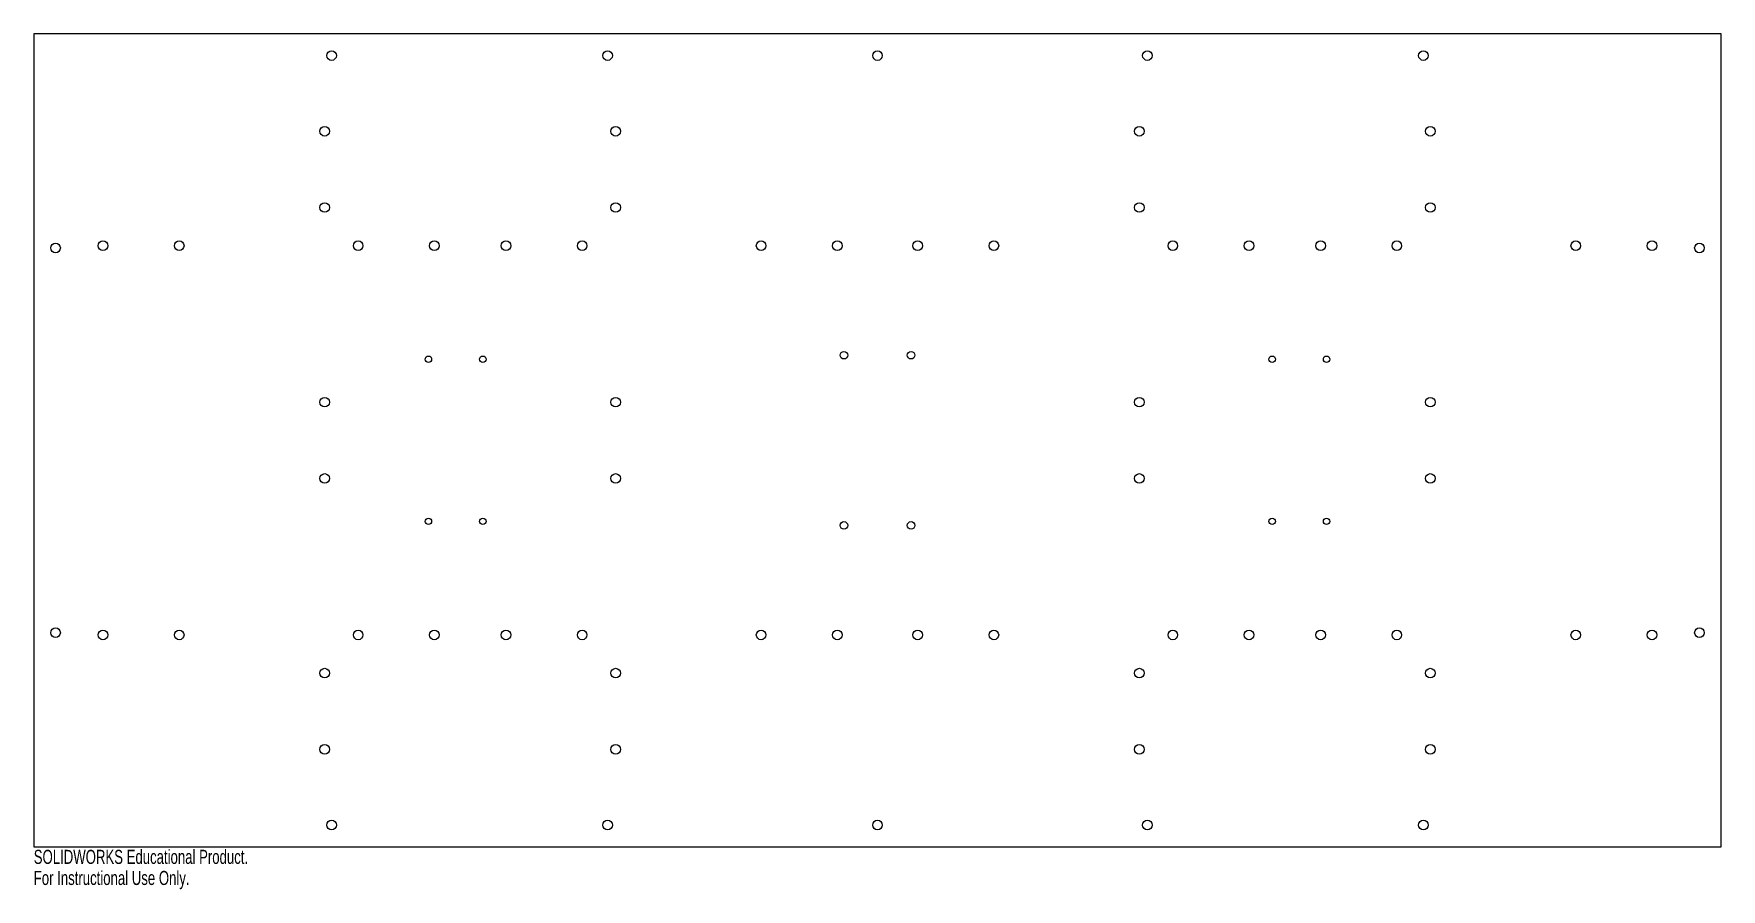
# Model space of a CAD drawing. Header units: millimetres. Extents: x -290 to 290, y -154 to 140.
import ezdxf

# ---------------------------------------------------------------- set-up
doc = ezdxf.new("R2010")
doc.units = ezdxf.units.MM
doc.styles.add('SLDTEXTSTYLE0', font='TXT', dxfattribs={"width": 0.7})

msp = doc.modelspace()

# ---------------------------------------------------------------- linework, layer by layer
at = {"color": 7, "linetype": 'Continuous', "lineweight": 25}
for p, q in [((290, 139.7), (-290, 139.7)), ((-290, 139.7), (-290, -139.7)), ((290, -139.7), (290, 139.7)), ((-290, -139.7), (290, -139.7))]:
    msp.add_line(p, q, dxfattribs=at)
for centre, radius in [((-187.63, 132.2), 1.65), ((-92.77, 132.2), 1.65), ((0, 132.2), 1.65), ((92.77, 132.2), 1.65), ((187.63, 132.2), 1.65), ((-190, 106.2), 1.65), ((-90, 106.2), 1.65), ((90, 106.2), 1.65), ((190, 106.2), 1.65), ((-190, 80), 1.65), ((-90, 80), 1.65), ((90, 80), 1.65), ((190, 80), 1.65), ((-282.5, 66.1), 1.65), ((-266.2, 66.87), 1.65), ((-240, 66.87), 1.65), ((-178.5, 66.87), 1.65), ((-152.3, 66.87), 1.65), ((-127.7, 66.87), 1.65), ((-101.5, 66.87), 1.65), ((-40, 66.87), 1.65), ((-13.8, 66.87), 1.65), ((13.8, 66.87), 1.65), ((40, 66.87), 1.65), ((101.5, 66.87), 1.65), ((127.7, 66.87), 1.65), ((152.3, 66.87), 1.65), ((178.5, 66.87), 1.65), ((240, 66.87), 1.65), ((266.2, 66.87), 1.65), ((282.5, 66.1), 1.65), ((-11.53, 29.25), 1.3), ((11.53, 29.25), 1.3), ((-154.35, 27.85), 1.1), ((-135.65, 27.85), 1.1), ((135.65, 27.85), 1.1), ((154.35, 27.85), 1.1), ((-190, 13.1), 1.65), ((-90, 13.1), 1.65), ((90, 13.1), 1.65), ((190, 13.1), 1.65), ((-190, -13.1), 1.65), ((-90, -13.1), 1.65), ((90, -13.1), 1.65), ((190, -13.1), 1.65), ((-154.35, -27.85), 1.1), ((-135.65, -27.85), 1.1), ((-11.53, -29.25), 1.3), ((11.53, -29.25), 1.3), ((135.65, -27.85), 1.1), ((154.35, -27.85), 1.1), ((-282.5, -66.1), 1.65), ((-266.2, -66.87), 1.65), ((-240, -66.87), 1.65), ((-178.5, -66.87), 1.65), ((-152.3, -66.87), 1.65), ((-127.7, -66.87), 1.65), ((-101.5, -66.87), 1.65), ((-40, -66.87), 1.65), ((-13.8, -66.87), 1.65), ((13.8, -66.87), 1.65), ((40, -66.87), 1.65), ((101.5, -66.87), 1.65), ((127.7, -66.87), 1.65), ((152.3, -66.87), 1.65), ((178.5, -66.87), 1.65), ((240, -66.87), 1.65), ((266.2, -66.87), 1.65), ((282.5, -66.1), 1.65), ((-190, -80), 1.65), ((-90, -80), 1.65), ((90, -80), 1.65), ((190, -80), 1.65), ((-190, -106.2), 1.65), ((-90, -106.2), 1.65), ((90, -106.2), 1.65), ((190, -106.2), 1.65), ((-187.63, -132.2), 1.65), ((-92.77, -132.2), 1.65), ((0, -132.2), 1.65), ((92.77, -132.2), 1.65), ((187.63, -132.2), 1.65)]:
    msp.add_circle(centre, radius, dxfattribs=at)

# ---------------------------------------------------------------- texts
at = {"color": 7, "linetype": 'Continuous', "char_height": 4.8336, "attachment_point": 1, "style": 'SLDTEXTSTYLE0'}
for s, insert in [('SOLIDWORKS Educational Product.', (-290, -140.72)), ('For Instructional Use Only.', (-290, -147.97))]:
    msp.add_mtext(s, dxfattribs=dict(at, insert=insert))

doc.saveas('drawing.dxf')
